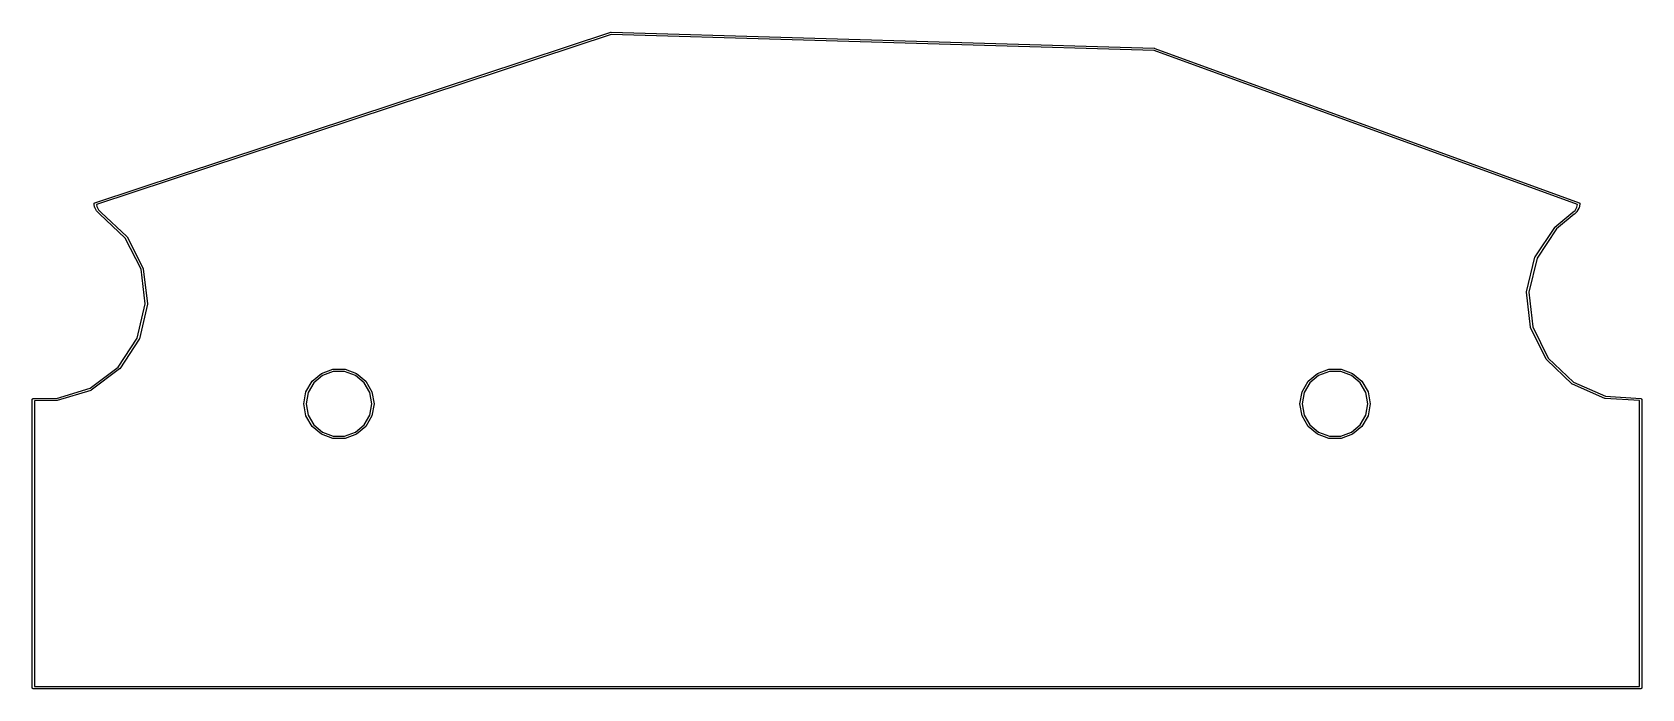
# Model space of a CAD drawing. Extents: x 33.3 to 104.4, y -35.1 to -6.1.
import ezdxf

# ---------------------------------------------------------------- set-up
doc = ezdxf.new("R2010")
doc.units = 0
doc.header["$MEASUREMENT"] = 0
doc.layers.add('BLACK', color=7, linetype='CONTINUOUS')

msp = doc.modelspace()

# ---------------------------------------------------------------- linework, layer by layer
at = {"layer": 'Black'}
for p, q in [((36.1117, -13.6049), (58.8995, -6.0689)), ((58.9225, -6.1666), (36.1833, -13.6866)), ((58.8995, -6.0689), (58.9167, -6.0664)), ((58.9167, -6.0664), (82.9077, -6.7787)), ((82.8967, -6.8784), (58.9225, -6.1666)), ((101.597, -13.6849), (82.8967, -6.8784)), ((82.9077, -6.7787), (82.9155, -6.7803)), ((82.9155, -6.7803), (82.9233, -6.7817)), ((82.9233, -6.7817), (101.671, -13.6054)), ((36.078, -13.6596), (36.0782, -13.6512)), ((36.078, -13.6598), (36.078, -13.6596)), ((36.078, -13.66), (36.078, -13.6598)), ((36.0994, -13.7986), (36.078, -13.66)), ((36.0782, -13.6512), (36.0784, -13.6427)), ((36.0784, -13.6427), (36.0785, -13.6425)), ((36.0785, -13.6423), (36.0816, -13.6344)), ((36.0785, -13.6425), (36.0785, -13.6423)), ((36.0816, -13.6344), (36.0847, -13.6265)), ((36.0847, -13.6265), (36.0848, -13.6263)), ((36.0848, -13.6263), (36.0849, -13.6261)), ((36.0849, -13.6261), (36.0906, -13.6197)), ((36.0906, -13.6197), (36.0961, -13.6134)), ((36.0961, -13.6134), (36.0963, -13.6133)), ((36.0963, -13.6133), (36.0964, -13.6132)), ((36.0964, -13.6132), (36.104, -13.6091)), ((36.1019, -13.806), (36.0994, -13.7986)), ((36.1042, -13.8135), (36.1019, -13.806)), ((36.104, -13.6091), (36.1114, -13.6051)), ((36.1825, -13.9685), (36.1042, -13.8135)), ((36.1114, -13.6051), (36.1116, -13.605)), ((36.1116, -13.605), (36.1117, -13.6049)), ((36.1929, -13.9824), (36.1825, -13.9685)), ((36.1833, -13.6866), (36.197, -13.7755)), ((36.3195, -14.1012), (36.1929, -13.9824)), ((36.197, -13.7755), (36.2678, -13.9155)), ((36.2678, -13.9155), (36.388, -14.0283)), ((37.4527, -15.1647), (36.3195, -14.1012)), ((36.388, -14.0283), (36.388, -14.0283)), ((36.388, -14.0283), (37.5275, -15.0978)), ((100.601, -14.688), (101.395, -14.0268)), ((101.46, -14.1032), (100.671, -14.7602)), ((101.395, -14.0268), (101.494, -13.94)), ((101.461, -14.1024), (101.46, -14.1027)), ((101.46, -14.1027), (101.46, -14.1032)), ((101.566, -14.01), (101.461, -14.1024)), ((101.494, -13.94), (101.574, -13.8051)), ((101.571, -14.0038), (101.566, -14.01)), ((101.576, -13.9979), (101.571, -14.0038)), ((101.574, -13.8051), (101.597, -13.6849)), ((101.665, -13.8486), (101.576, -13.9979)), ((101.671, -13.8323), (101.665, -13.8486)), ((101.671, -13.6054), (101.672, -13.6056)), ((101.703, -13.6617), (101.671, -13.8323)), ((101.672, -13.6056), (101.672, -13.6056)), ((101.672, -13.6056), (101.679, -13.6099)), ((101.679, -13.6099), (101.686, -13.6141)), ((101.686, -13.6141), (101.687, -13.6143)), ((101.687, -13.6143), (101.687, -13.6145)), ((101.687, -13.6145), (101.692, -13.621)), ((101.692, -13.621), (101.697, -13.6274)), ((101.697, -13.6274), (101.698, -13.6277)), ((101.698, -13.6277), (101.698, -13.6279)), ((101.698, -13.6279), (101.701, -13.636)), ((101.701, -13.636), (101.703, -13.6437)), ((101.703, -13.6437), (101.703, -13.644)), ((101.703, -13.644), (101.704, -13.6443)), ((101.704, -13.6443), (101.703, -13.6529)), ((101.703, -13.6529), (101.703, -13.6611)), ((101.703, -13.6611), (101.703, -13.6614)), ((101.703, -13.6614), (101.703, -13.6617)), ((99.7262, -16.0002), (100.592, -14.6988)), ((100.671, -14.7602), (99.8143, -16.0482)), ((100.592, -14.6988), (100.596, -14.6936)), ((100.596, -14.6936), (100.601, -14.688)), ((38.1498, -16.5437), (37.4527, -15.1647)), ((37.5275, -15.0978), (37.5275, -15.0978)), ((37.5275, -15.0978), (37.5379, -15.1117)), ((37.5379, -15.1117), (38.243, -16.5065)), ((99.3512, -17.535), (99.7192, -16.0161)), ((99.8143, -16.0482), (99.4505, -17.55)), ((99.7192, -16.0161), (99.7262, -16.0002)), ((99.7262, -16.0002), (99.7262, -16.0002)), ((38.3332, -18.078), (38.1498, -16.5437)), ((38.243, -16.5065), (38.248, -16.5231)), ((38.248, -16.5231), (38.4335, -18.0749)), ((99.3501, -17.5523), (99.3512, -17.535)), ((99.5237, -19.1055), (99.3501, -17.5523)), ((99.3501, -17.5523), (99.3501, -17.5523)), ((99.4505, -17.55), (99.6221, -19.0856)), ((37.9808, -19.5825), (38.3332, -18.078)), ((38.4325, -18.0922), (38.0761, -19.6139)), ((38.4335, -18.0749), (38.4325, -18.0922)), ((38.4325, -18.0922), (38.4325, -18.0922)), ((99.5286, -19.1221), (99.5237, -19.1055)), ((99.5237, -19.1055), (99.5237, -19.1055)), ((100.223, -20.5222), (99.5286, -19.1221)), ((99.6221, -19.0856), (100.309, -20.4699)), ((37.135, -20.8757), (37.9808, -19.5825)), ((38.0693, -19.6298), (37.2139, -20.9378)), ((38.0727, -19.6218), (38.0693, -19.6298)), ((38.0693, -19.6298), (38.0693, -19.6298)), ((38.0761, -19.6139), (38.0727, -19.6218)), ((38.0761, -19.6139), (38.0761, -19.6139)), ((100.233, -20.5362), (100.223, -20.5222)), ((101.365, -21.6144), (100.233, -20.5362)), ((100.233, -20.5362), (100.233, -20.5362)), ((100.309, -20.4699), (101.427, -21.5359)), ((35.898, -21.8017), (37.135, -20.8757)), ((37.202, -20.9505), (35.9509, -21.887)), ((37.2139, -20.9378), (37.202, -20.9505)), ((45.7034, -21.4954), (46.1158, -21.1494)), ((46.1658, -21.236), (45.78, -21.5597)), ((46.1158, -21.1494), (46.6216, -20.9653)), ((46.639, -21.0638), (46.1658, -21.236)), ((46.6216, -20.9653), (47.16, -20.9653)), ((47.1426, -21.0638), (46.639, -21.0638)), ((47.6158, -21.236), (47.1426, -21.0638)), ((47.16, -20.9653), (47.6658, -21.1494)), ((48.0016, -21.5597), (47.6158, -21.236)), ((47.6658, -21.1494), (48.0782, -21.4954)), ((89.7034, -21.4954), (90.1158, -21.1494)), ((90.1658, -21.236), (89.78, -21.5597)), ((90.1158, -21.1494), (90.6216, -20.9653)), ((90.639, -21.0638), (90.1658, -21.236)), ((90.6216, -20.9653), (91.16, -20.9653)), ((91.1426, -21.0638), (90.639, -21.0638)), ((91.6158, -21.236), (91.1426, -21.0638)), ((91.16, -20.9653), (91.6658, -21.1494)), ((92.0016, -21.5597), (91.6158, -21.236)), ((91.6658, -21.1494), (92.0782, -21.4954)), ((34.4174, -22.2492), (35.898, -21.8017)), ((35.9354, -21.8948), (34.4394, -22.347)), ((35.9509, -21.887), (35.9354, -21.8948)), ((45.3408, -22.4918), (45.4343, -21.9616)), ((45.4343, -21.9616), (45.7034, -21.4954)), ((45.5282, -21.9958), (45.4408, -22.4918)), ((45.78, -21.5597), (45.5282, -21.9958)), ((48.2534, -21.9958), (48.0016, -21.5597)), ((48.0782, -21.4954), (48.3473, -21.9616)), ((48.3408, -22.4918), (48.2534, -21.9958)), ((48.3473, -21.9616), (48.4408, -22.4918)), ((89.3408, -22.4918), (89.4343, -21.9616)), ((89.4343, -21.9616), (89.7034, -21.4954)), ((89.5282, -21.9958), (89.4408, -22.4918)), ((89.78, -21.5597), (89.5282, -21.9958)), ((92.2534, -21.9958), (92.0016, -21.5597)), ((92.0782, -21.4954), (92.3473, -21.9616)), ((92.3408, -22.4918), (92.2534, -21.9958)), ((92.3473, -21.9616), (92.4408, -22.4918)), ((101.379, -21.624), (101.365, -21.6144)), ((101.365, -21.6144), (101.365, -21.6144)), ((102.811, -22.2502), (101.379, -21.624)), ((101.427, -21.5359), (102.843, -22.155)), ((33.3408, -22.3031), (33.3415, -22.2989)), ((33.3408, -35.0344), (33.3408, -22.3031)), ((33.3415, -22.2946), (33.343, -22.2904)), ((33.3415, -22.2989), (33.3415, -22.2946)), ((33.343, -22.2904), (33.3438, -22.286)), ((33.3438, -22.286), (33.346, -22.2823)), ((33.346, -22.2823), (33.3474, -22.2782)), ((33.3474, -22.2782), (33.3503, -22.2748)), ((33.3503, -22.2748), (33.3525, -22.2709)), ((33.3525, -22.2709), (33.3558, -22.2682)), ((33.3558, -22.2682), (33.3585, -22.2649)), ((33.3585, -22.2649), (33.3624, -22.2626)), ((33.3624, -22.2626), (33.3658, -22.2598)), ((33.3658, -22.2598), (33.3698, -22.2583)), ((33.3698, -22.2583), (33.3735, -22.2562)), ((33.3735, -22.2562), (33.3779, -22.2554)), ((33.3779, -22.2554), (33.3821, -22.2538)), ((33.3821, -22.2538), (33.3864, -22.2538)), ((33.3864, -22.2538), (33.3906, -22.2531)), ((33.3906, -22.2531), (34.4174, -22.2492)), ((34.4251, -22.3491), (33.4408, -22.3529)), ((33.4408, -22.3529), (33.4408, -34.9844)), ((34.4322, -22.3478), (34.4251, -22.3491)), ((34.4394, -22.347), (34.4322, -22.3478)), ((45.4343, -23.0219), (45.3408, -22.4918)), ((45.4408, -22.4918), (45.5282, -22.9877)), ((48.2534, -22.9877), (48.3408, -22.4918)), ((48.4408, -22.4918), (48.3473, -23.0219)), ((89.4343, -23.0219), (89.3408, -22.4918)), ((89.4408, -22.4918), (89.5282, -22.9877)), ((92.2534, -22.9877), (92.3408, -22.4918)), ((92.4408, -22.4918), (92.3473, -23.0219)), ((102.828, -22.2543), (102.811, -22.2502)), ((104.341, -22.35), (102.828, -22.2543)), ((102.843, -22.155), (104.394, -22.2532)), ((104.341, -34.9844), (104.341, -22.35)), ((104.394, -22.2532), (104.397, -22.2538)), ((104.397, -22.2538), (104.399, -22.2538)), ((104.399, -22.2538), (104.405, -22.2559)), ((104.405, -22.2559), (104.411, -22.2573)), ((104.411, -22.2573), (104.413, -22.2588)), ((104.413, -22.2588), (104.416, -22.2598)), ((104.416, -22.2598), (104.42, -22.2636)), ((104.42, -22.2636), (104.425, -22.2669)), ((104.425, -22.2669), (104.427, -22.2691)), ((104.427, -22.2691), (104.429, -22.2709)), ((104.429, -22.2709), (104.432, -22.2761)), ((104.432, -22.2761), (104.436, -22.2809)), ((104.436, -22.2809), (104.436, -22.2835)), ((104.436, -22.2835), (104.438, -22.286)), ((104.438, -22.286), (104.439, -22.2918)), ((104.439, -22.2918), (104.44, -22.2975)), ((104.44, -22.2975), (104.44, -22.3003)), ((104.44, -22.3003), (104.441, -22.3031)), ((104.441, -22.3031), (104.441, -35.0344)), ((45.7034, -23.4881), (45.4343, -23.0219)), ((45.5282, -22.9877), (45.78, -23.4238)), ((45.78, -23.4238), (46.1658, -23.7475)), ((47.6158, -23.7475), (48.0016, -23.4238)), ((48.0016, -23.4238), (48.2534, -22.9877)), ((48.3473, -23.0219), (48.0782, -23.4881)), ((89.7034, -23.4881), (89.4343, -23.0219)), ((89.5282, -22.9877), (89.78, -23.4238)), ((89.78, -23.4238), (90.1658, -23.7475)), ((91.6158, -23.7475), (92.0016, -23.4238)), ((92.0016, -23.4238), (92.2534, -22.9877)), ((92.3473, -23.0219), (92.0782, -23.4881)), ((46.1158, -23.8341), (45.7034, -23.4881)), ((46.6216, -24.0182), (46.1158, -23.8341)), ((46.1658, -23.7475), (46.639, -23.9197)), ((47.16, -24.0182), (46.6216, -24.0182)), ((46.639, -23.9197), (47.1426, -23.9197)), ((47.1426, -23.9197), (47.6158, -23.7475)), ((47.6658, -23.8341), (47.16, -24.0182)), ((48.0782, -23.4881), (47.6658, -23.8341)), ((90.1158, -23.8341), (89.7034, -23.4881)), ((90.6216, -24.0182), (90.1158, -23.8341)), ((90.1658, -23.7475), (90.639, -23.9197)), ((91.16, -24.0182), (90.6216, -24.0182)), ((90.639, -23.9197), (91.1426, -23.9197)), ((91.1426, -23.9197), (91.6158, -23.7475)), ((91.6658, -23.8341), (91.16, -24.0182)), ((92.0782, -23.4881), (91.6658, -23.8341)), ((33.3416, -35.0387), (33.3408, -35.0344)), ((33.3416, -35.0431), (33.3416, -35.0387)), ((33.3431, -35.0472), (33.3416, -35.0431)), ((33.3438, -35.0515), (33.3431, -35.0472)), ((33.346, -35.0553), (33.3438, -35.0515)), ((33.3475, -35.0594), (33.346, -35.0553)), ((33.3503, -35.0628), (33.3475, -35.0594)), ((33.3525, -35.0665), (33.3503, -35.0628)), ((33.3559, -35.0694), (33.3525, -35.0665)), ((33.3587, -35.0727), (33.3559, -35.0694)), ((33.3625, -35.0749), (33.3587, -35.0727)), ((33.3658, -35.0777), (33.3625, -35.0749)), ((33.3699, -35.0792), (33.3658, -35.0777)), ((33.3737, -35.0814), (33.3699, -35.0792)), ((33.378, -35.0821), (33.3737, -35.0814)), ((33.3821, -35.0836), (33.378, -35.0821)), ((33.3865, -35.0836), (33.3821, -35.0836)), ((33.3908, -35.0844), (33.3865, -35.0836)), ((104.391, -35.0844), (33.3908, -35.0844)), ((33.4408, -34.9844), (104.341, -34.9844)), ((104.395, -35.0836), (104.391, -35.0844)), ((104.399, -35.0836), (104.395, -35.0836)), ((104.404, -35.0821), (104.399, -35.0836)), ((104.408, -35.0814), (104.404, -35.0821)), ((104.412, -35.0792), (104.408, -35.0814)), ((104.416, -35.0777), (104.412, -35.0792)), ((104.419, -35.0749), (104.416, -35.0777)), ((104.423, -35.0727), (104.419, -35.0749)), ((104.426, -35.0694), (104.423, -35.0727)), ((104.429, -35.0665), (104.426, -35.0694)), ((104.431, -35.0628), (104.429, -35.0665)), ((104.434, -35.0594), (104.431, -35.0628)), ((104.436, -35.0553), (104.434, -35.0594)), ((104.438, -35.0515), (104.436, -35.0553)), ((104.439, -35.0472), (104.438, -35.0515)), ((104.44, -35.0431), (104.439, -35.0472)), ((104.441, -35.0344), (104.44, -35.0387)), ((104.44, -35.0387), (104.44, -35.0431))]:
    msp.add_line(p, q, dxfattribs=at)

doc.saveas('drawing.dxf')
